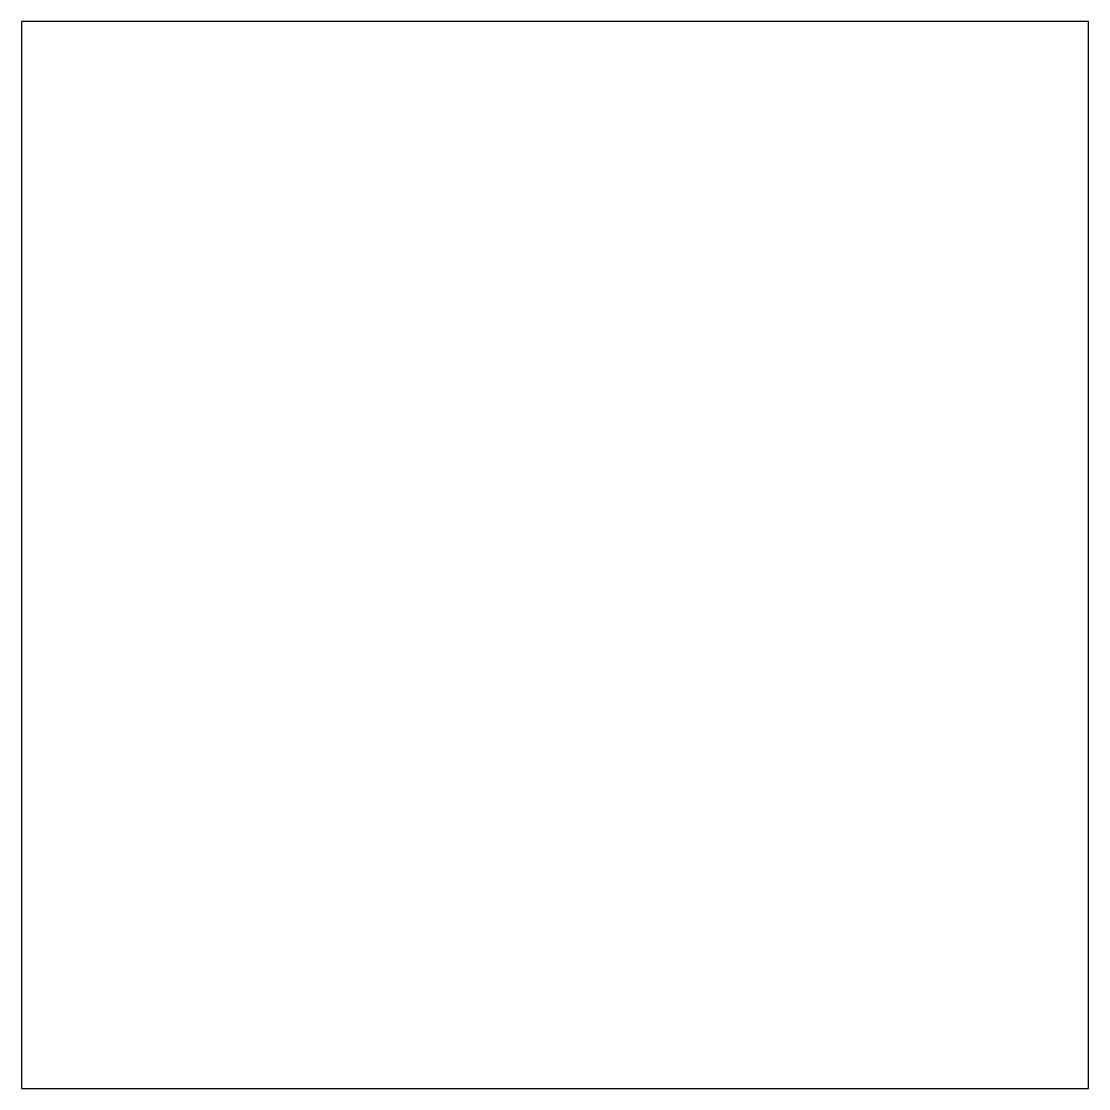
# Model space of a CAD drawing. Header units: inches. Extents: x 0 to 3, y 0 to 3.
import ezdxf

# ---------------------------------------------------------------- set-up
doc = ezdxf.new("R2010")
doc.units = ezdxf.units.IN

msp = doc.modelspace()

# ---------------------------------------------------------------- linework, layer by layer
msp.add_lwpolyline([(0, 0), (3, 0), (3, 3), (0, 3), (0, 0)])

doc.saveas('drawing.dxf')
